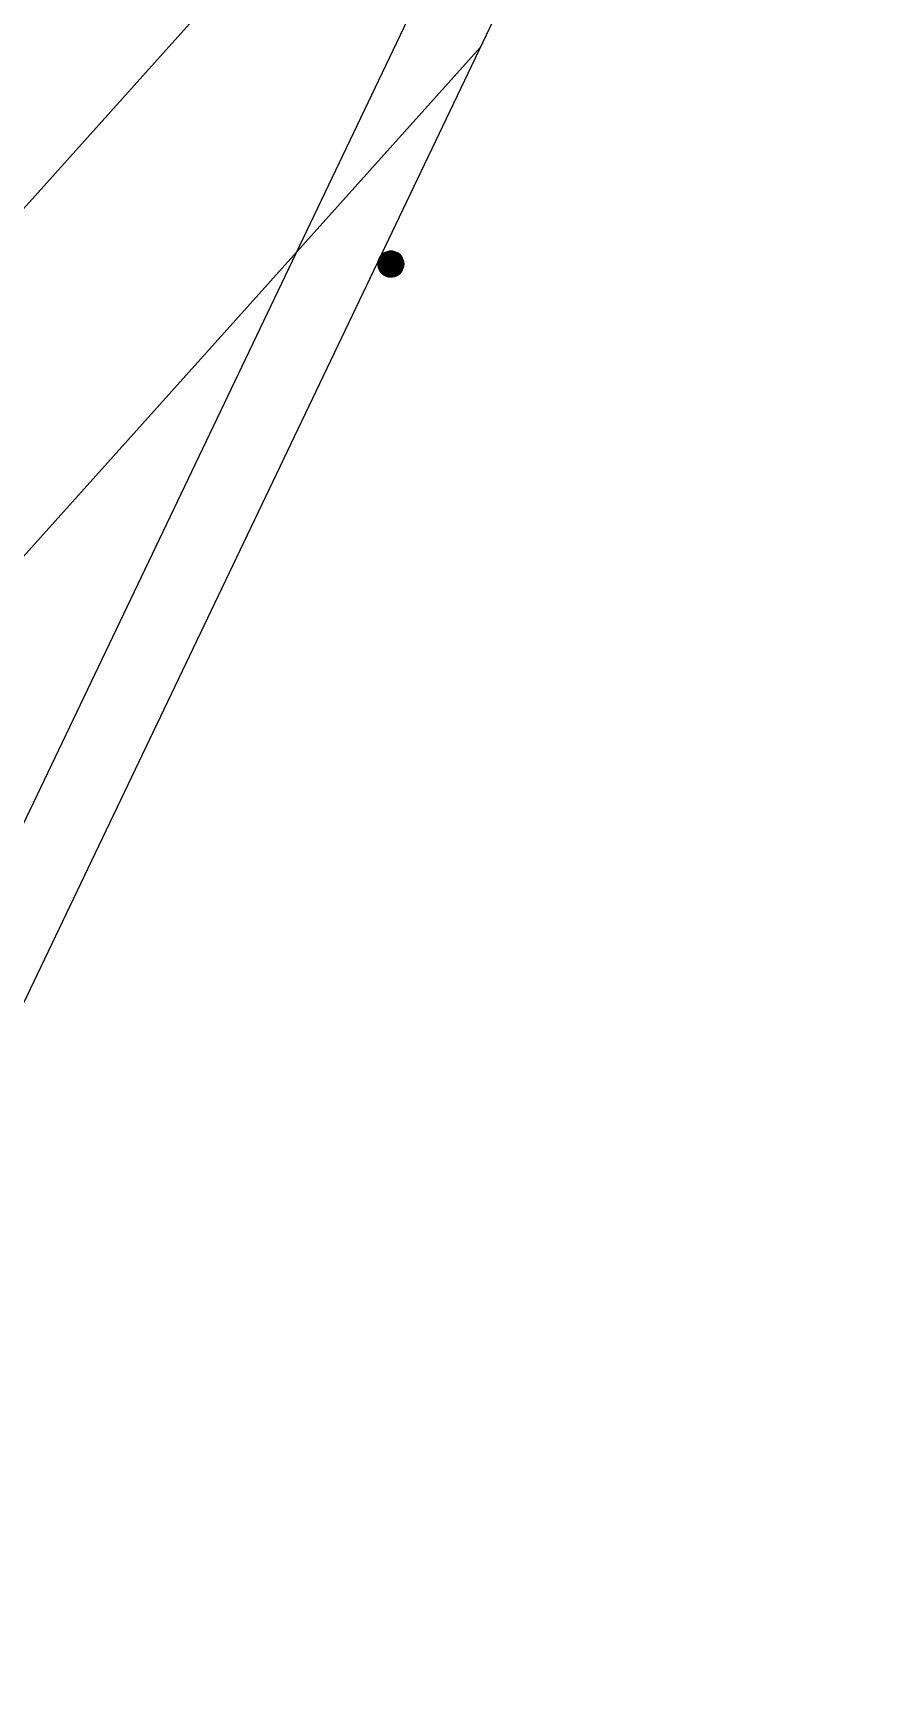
# Model space of a CAD drawing. Extents: x -1989 to 1557, y -2316 to 1157.
# Drawn here: x 1393.4 to 1556.6, y 673.3 to 992.8 of the extents above; entities that cross this region are included whole.
import ezdxf

# ---------------------------------------------------------------- set-up
doc = ezdxf.new("R2010")
doc.units = 0
doc.layers.get('0').update_dxf_attribs({"color": 13, "linetype": 'CONTINUOUS'})
for name, color, linetype in [('COLUMN', 5, 'CONTINUOUS'), ('DRAIN', 8, 'CONTINUOUS'), ('SITE', 250, 'CONTINUOUS')]:
    doc.layers.add(name, color=color, linetype=linetype)

# ---------------------------------------------------------------- blocks, each defined once
blk = doc.blocks.new('GROUP_1')
at = {"color": 7}
for p, q in [((1601.05, 3264.38), (1601.24, 3265.33)), ((1601.05, 3264.38, 190), (1601.24, 3265.33)), ((1601.05, 3264.38, 190), (1601.24, 3265.33, 190)), ((1601.23, 3265.29), (1601.16, 3265.11)), ((1601.3, 3265.46), (1601.23, 3265.29)), ((1601.24, 3265.33), (1601.47, 3265.76)), ((1601.24, 3265.33, 190), (1601.47, 3265.76)), ((1601.24, 3265.33, 190), (1601.47, 3265.76, 190)), ((1601.24, 3265.33), (1601.24, 3265.33, 190)), ((1601.39, 3265.62), (1601.3, 3265.46)), ((1601.49, 3265.78), (1601.39, 3265.62)), ((1601.47, 3265.76), (1601.78, 3266.14)), ((1601.47, 3265.76, 190), (1601.78, 3266.14)), ((1601.47, 3265.76, 190), (1601.78, 3266.14, 190)), ((1601.47, 3265.76), (1601.47, 3265.76, 190)), ((1601.6, 3265.93), (1601.49, 3265.78)), ((1601.72, 3266.08), (1601.6, 3265.93)), ((1601.85, 3266.21), (1601.72, 3266.08)), ((1601.78, 3266.14), (1602.16, 3266.45)), ((1601.78, 3266.14, 190), (1602.16, 3266.45)), ((1601.78, 3266.14, 190), (1602.16, 3266.45, 190)), ((1601.78, 3266.14), (1601.78, 3266.14, 190)), ((1601.99, 3266.33), (1601.85, 3266.21)), ((1602.14, 3266.44), (1601.99, 3266.33)), ((1602.3, 3266.54), (1602.14, 3266.44)), ((1602.16, 3266.45), (1602.6, 3266.68)), ((1602.16, 3266.45, 190), (1602.6, 3266.68)), ((1602.16, 3266.45, 190), (1602.6, 3266.68, 190)), ((1602.16, 3266.45), (1602.16, 3266.45, 190)), ((1602.47, 3266.63), (1602.3, 3266.54)), ((1602.64, 3266.7), (1602.47, 3266.63)), ((1602.6, 3266.68), (1603.55, 3266.88)), ((1602.6, 3266.68, 190), (1603.55, 3266.88)), ((1602.6, 3266.68, 190), (1603.55, 3266.88, 190)), ((1602.6, 3266.68), (1602.6, 3266.68, 190)), ((1602.82, 3266.76), (1602.64, 3266.7)), ((1603, 3266.81), (1602.82, 3266.76)), ((1603.18, 3266.85), (1603, 3266.81)), ((1603.37, 3266.87), (1603.18, 3266.85)), ((1603.55, 3266.88), (1603.37, 3266.87)), ((1603.74, 3266.87), (1603.55, 3266.88)), ((1603.55, 3266.88), (1604.51, 3266.68)), ((1603.55, 3266.88), (1603.55, 3266.88, 190)), ((1603.55, 3266.88, 190), (1604.51, 3266.68)), ((1603.55, 3266.88, 190), (1604.51, 3266.68, 190)), ((1603.93, 3266.85), (1603.74, 3266.87)), ((1604.11, 3266.81), (1603.93, 3266.85)), ((1604.29, 3266.76), (1604.11, 3266.81)), ((1604.47, 3266.7), (1604.29, 3266.76)), ((1604.64, 3266.63), (1604.47, 3266.7)), ((1604.51, 3266.68), (1604.94, 3266.45)), ((1604.51, 3266.68), (1604.51, 3266.68, 190)), ((1604.51, 3266.68, 190), (1604.94, 3266.45)), ((1604.51, 3266.68, 190), (1604.94, 3266.45, 190)), ((1604.8, 3266.54), (1604.64, 3266.63)), ((1604.96, 3266.44), (1604.8, 3266.54)), ((1604.94, 3266.45), (1605.32, 3266.14)), ((1604.94, 3266.45), (1604.94, 3266.45, 190)), ((1604.94, 3266.45, 190), (1605.32, 3266.14)), ((1604.94, 3266.45, 190), (1605.32, 3266.14, 190)), ((1605.11, 3266.33), (1604.96, 3266.44)), ((1605.25, 3266.21), (1605.11, 3266.33)), ((1605.39, 3266.08), (1605.25, 3266.21)), ((1605.32, 3266.14), (1605.63, 3265.76)), ((1605.32, 3266.14), (1605.32, 3266.14, 190)), ((1605.32, 3266.14, 190), (1605.63, 3265.76)), ((1605.32, 3266.14, 190), (1605.63, 3265.76, 190)), ((1605.51, 3265.93), (1605.39, 3266.08)), ((1605.62, 3265.78), (1605.51, 3265.93)), ((1605.72, 3265.62), (1605.62, 3265.78)), ((1605.63, 3265.76), (1605.86, 3265.33)), ((1605.63, 3265.76), (1605.63, 3265.76, 190)), ((1605.63, 3265.76, 190), (1605.86, 3265.33)), ((1605.63, 3265.76, 190), (1605.86, 3265.33, 190)), ((1605.81, 3265.46), (1605.72, 3265.62)), ((1605.88, 3265.29), (1605.81, 3265.46)), ((1605.86, 3265.33), (1606.05, 3264.38)), ((1605.86, 3265.33), (1605.86, 3265.33, 190)), ((1605.86, 3265.33, 190), (1606.05, 3264.38)), ((1605.86, 3265.33, 190), (1606.05, 3264.38, 190)), ((1605.94, 3265.11), (1605.88, 3265.29)), ((1601.06, 3264.56), (1601.05, 3264.38)), ((1601.05, 3264.38), (1601.06, 3264.19)), ((1601.24, 3263.42), (1601.05, 3264.38)), ((1601.24, 3263.42, 190), (1601.05, 3264.38)), ((1601.05, 3264.38), (1601.05, 3264.38, 190)), ((1601.24, 3263.42, 190), (1601.05, 3264.38, 190)), ((1601.08, 3264.75), (1601.06, 3264.56)), ((1601.06, 3264.19), (1601.08, 3264)), ((1601.12, 3264.93), (1601.08, 3264.75)), ((1601.08, 3264), (1601.12, 3263.82)), ((1601.16, 3265.11), (1601.12, 3264.93)), ((1601.12, 3263.82), (1601.16, 3263.64)), ((1601.16, 3263.64), (1601.23, 3263.46)), ((1601.23, 3263.46), (1601.3, 3263.29)), ((1601.47, 3262.99), (1601.24, 3263.42)), ((1601.47, 3262.99, 190), (1601.24, 3263.42)), ((1601.24, 3263.42), (1601.24, 3263.42, 190)), ((1601.47, 3262.99, 190), (1601.24, 3263.42, 190)), ((1601.3, 3263.29), (1601.39, 3263.12)), ((1601.39, 3263.12), (1601.49, 3262.97)), ((1601.78, 3262.61), (1601.47, 3262.99)), ((1601.78, 3262.61, 190), (1601.47, 3262.99)), ((1601.47, 3262.99), (1601.47, 3262.99, 190)), ((1601.78, 3262.61, 190), (1601.47, 3262.99, 190)), ((1601.49, 3262.97), (1601.6, 3262.82)), ((1601.6, 3262.82), (1601.72, 3262.67)), ((1601.72, 3262.67), (1601.85, 3262.54)), ((1602.16, 3262.3), (1601.78, 3262.61)), ((1601.78, 3262.61), (1601.78, 3262.61, 190)), ((1602.16, 3262.3, 190), (1601.78, 3262.61)), ((1602.16, 3262.3, 190), (1601.78, 3262.61, 190)), ((1601.85, 3262.54), (1601.99, 3262.42)), ((1601.99, 3262.42), (1602.14, 3262.31)), ((1602.14, 3262.31), (1602.3, 3262.21)), ((1602.6, 3262.07), (1602.16, 3262.3)), ((1602.6, 3262.07, 190), (1602.16, 3262.3)), ((1602.16, 3262.3), (1602.16, 3262.3, 190)), ((1602.6, 3262.07, 190), (1602.16, 3262.3, 190)), ((1602.3, 3262.21), (1602.47, 3262.12)), ((1602.47, 3262.12), (1602.64, 3262.05)), ((1603.55, 3261.88), (1602.6, 3262.07)), ((1603.55, 3261.88, 190), (1602.6, 3262.07)), ((1602.6, 3262.07), (1602.6, 3262.07, 190)), ((1603.55, 3261.88, 190), (1602.6, 3262.07, 190)), ((1602.64, 3262.05), (1602.82, 3261.99)), ((1604.51, 3262.07), (1603.55, 3261.88)), ((1604.51, 3262.07, 190), (1603.55, 3261.88)), ((1604.51, 3262.07, 190), (1603.55, 3261.88, 190)), ((1604.29, 3261.99), (1604.47, 3262.05)), ((1604.47, 3262.05), (1604.64, 3262.12)), ((1604.94, 3262.3), (1604.51, 3262.07)), ((1604.94, 3262.3, 190), (1604.51, 3262.07)), ((1604.94, 3262.3, 190), (1604.51, 3262.07, 190)), ((1604.51, 3262.07), (1604.51, 3262.07, 190)), ((1604.64, 3262.12), (1604.8, 3262.21)), ((1604.8, 3262.21), (1604.96, 3262.31)), ((1605.32, 3262.61), (1604.94, 3262.3)), ((1605.32, 3262.61, 190), (1604.94, 3262.3)), ((1605.32, 3262.61, 190), (1604.94, 3262.3, 190)), ((1604.94, 3262.3), (1604.94, 3262.3, 190)), ((1604.96, 3262.31), (1605.11, 3262.42)), ((1605.11, 3262.42), (1605.25, 3262.54)), ((1605.25, 3262.54), (1605.39, 3262.67)), ((1605.63, 3262.99), (1605.32, 3262.61)), ((1605.63, 3262.99, 190), (1605.32, 3262.61)), ((1605.63, 3262.99, 190), (1605.32, 3262.61, 190)), ((1605.32, 3262.61), (1605.32, 3262.61, 190)), ((1605.39, 3262.67), (1605.51, 3262.82)), ((1605.51, 3262.82), (1605.62, 3262.97)), ((1605.62, 3262.97), (1605.72, 3263.12)), ((1605.86, 3263.42), (1605.63, 3262.99)), ((1605.86, 3263.42, 190), (1605.63, 3262.99)), ((1605.86, 3263.42, 190), (1605.63, 3262.99, 190)), ((1605.63, 3262.99), (1605.63, 3262.99, 190)), ((1605.72, 3263.12), (1605.81, 3263.29)), ((1605.81, 3263.29), (1605.88, 3263.46)), ((1606.05, 3264.38), (1605.86, 3263.42)), ((1606.05, 3264.38, 190), (1605.86, 3263.42)), ((1606.05, 3264.38, 190), (1605.86, 3263.42, 190)), ((1605.86, 3263.42), (1605.86, 3263.42, 190)), ((1605.88, 3263.46), (1605.94, 3263.64)), ((1605.99, 3264.93), (1605.94, 3265.11)), ((1605.94, 3263.64), (1605.99, 3263.82)), ((1606.02, 3264.75), (1605.99, 3264.93)), ((1605.99, 3263.82), (1606.02, 3264)), ((1606.05, 3264.56), (1606.02, 3264.75)), ((1606.02, 3264), (1606.05, 3264.19)), ((1606.05, 3264.38), (1606.05, 3264.56)), ((1606.05, 3264.19), (1606.05, 3264.38)), ((1606.05, 3264.38), (1606.05, 3264.38, 190)), ((1602.82, 3261.99), (1603, 3261.94)), ((1603, 3261.94), (1603.18, 3261.9)), ((1603.18, 3261.9), (1603.37, 3261.88)), ((1603.37, 3261.88), (1603.55, 3261.88)), ((1603.55, 3261.88), (1603.74, 3261.88)), ((1603.55, 3261.88), (1603.55, 3261.88, 190)), ((1603.74, 3261.88), (1603.93, 3261.9)), ((1603.93, 3261.9), (1604.11, 3261.94)), ((1604.11, 3261.94), (1604.29, 3261.99))]:
    blk.add_line(p, q, dxfattribs=at)
at = {"layer": 'COLUMN', "color": 7}
blk.add_polyline3d([(1606.05, 3264.38, 0), (1605.97, 3265, 0), (1605.74, 3265.58, 0), (1605.38, 3266.09, 0), (1604.89, 3266.49, 0), (1604.33, 3266.75, 0), (1603.71, 3266.87, 0), (1603.08, 3266.83, 0), (1602.49, 3266.64, 0), (1601.96, 3266.3, 0), (1601.53, 3265.84, 0), (1601.23, 3265.3, 0), (1601.07, 3264.69, 0), (1601.07, 3264.06, 0), (1601.23, 3263.45, 0), (1601.53, 3262.91, 0), (1601.96, 3262.45, 0), (1602.49, 3262.11, 0), (1603.08, 3261.92, 0), (1603.71, 3261.88, 0), (1604.33, 3262, 0), (1604.89, 3262.26, 0), (1605.38, 3262.66, 0), (1605.74, 3263.17, 0), (1605.97, 3263.75, 0), (1606.05, 3264.38, 0)], close=True, dxfattribs=at)
at = {"layer": 'DRAIN', "color": 7}
for points in [[(65.87, 1641.29, 0), (1689.79, 3450.49, 0)], [(65.87, 1573.92, 0), (1620.83, 3306.29, 0)]]:
    blk.add_polyline3d(points, dxfattribs=at)
at = {"layer": 'SITE', "color": 7}
for points in [[(1683.97, 3473.09, 0), (36.01, 27.35, 0)], [(1697.51, 3466.62, 0), (49.55, 20.88, 0)]]:
    blk.add_polyline3d(points, dxfattribs=at)
at = {"layer": 'COLUMN', "color": 7}
mesh = blk.add_polyface(dxfattribs=at)
corners = [(1601.06, 3264.19), (1601.06, 3264.56), (1601.05, 3264.38), (1601.08, 3264), (1601.08, 3264.75), (1601.12, 3263.82), (1601.12, 3264.93), (1601.16, 3263.64), (1601.16, 3265.11), (1601.23, 3263.46), (1601.23, 3265.29), (1601.3, 3263.29), (1601.3, 3265.46), (1601.39, 3263.12), (1601.39, 3265.62), (1601.49, 3262.97), (1601.49, 3265.78), (1601.6, 3262.82), (1601.6, 3265.93), (1601.72, 3262.67), (1601.72, 3266.08), (1601.85, 3262.54), (1601.85, 3266.21), (1601.99, 3262.42), (1601.99, 3266.33), (1602.14, 3262.31), (1602.14, 3266.44), (1602.3, 3262.21), (1602.3, 3266.54), (1602.47, 3262.12), (1602.47, 3266.63), (1602.64, 3262.05), (1602.64, 3266.7), (1602.82, 3261.99), (1602.82, 3266.76), (1603, 3261.94), (1603, 3266.81), (1603.18, 3261.9), (1603.18, 3266.85), (1603.37, 3261.88), (1603.37, 3266.87), (1603.55, 3261.88), (1603.55, 3266.88), (1603.74, 3261.88), (1603.74, 3266.87), (1603.93, 3261.9), (1603.93, 3266.85), (1604.11, 3261.94), (1604.11, 3266.81), (1604.29, 3261.99), (1604.29, 3266.76), (1604.47, 3262.05), (1604.47, 3266.7), (1604.64, 3262.12), (1604.64, 3266.63), (1604.8, 3262.21), (1604.8, 3266.54), (1604.96, 3262.31), (1604.96, 3266.44), (1605.11, 3262.42), (1605.11, 3266.33), (1605.25, 3262.54), (1605.25, 3266.21), (1605.39, 3262.67), (1605.39, 3266.08), (1605.51, 3262.82), (1605.51, 3265.93), (1605.62, 3262.97), (1605.62, 3265.78), (1605.72, 3263.12), (1605.72, 3265.62), (1605.81, 3263.29), (1605.81, 3265.46), (1605.88, 3263.46), (1605.88, 3265.29), (1605.94, 3263.64), (1605.94, 3265.11), (1605.99, 3263.82), (1605.99, 3264.93), (1606.02, 3264), (1606.02, 3264.75), (1606.05, 3264.19), (1606.05, 3264.56), (1606.05, 3264.38)]
mesh.append_faces([[corners[k] for k in face] for face in [(0, 1, 2), (82, 81, 83)]], dxfattribs={"vtx0": -1, "color": 7})
mesh.append_faces([[corners[k] for k in face] for face in [(1, 3, 4), (4, 5, 6), (6, 7, 8), (8, 9, 10), (10, 11, 12), (12, 13, 14), (14, 15, 16), (16, 17, 18), (18, 19, 20), (20, 21, 22), (22, 23, 24), (24, 25, 26), (26, 27, 28), (28, 29, 30), (30, 31, 32), (32, 33, 34), (34, 35, 36), (36, 37, 38), (38, 39, 40), (40, 41, 42), (42, 43, 44), (44, 45, 46), (46, 47, 48), (48, 49, 50), (50, 51, 52), (52, 53, 54), (54, 55, 56), (56, 57, 58), (58, 59, 60), (60, 61, 62), (62, 63, 64), (64, 65, 66), (66, 67, 68), (68, 69, 70), (70, 71, 72), (72, 73, 74), (74, 75, 76), (76, 77, 78), (78, 79, 80), (80, 81, 82)]], dxfattribs={"vtx0": -1, "vtx1": -1, "color": 7})
mesh.append_faces([[corners[k] for k in face] for face in [(1, 0, 3), (4, 3, 5), (6, 5, 7), (8, 7, 9), (10, 9, 11), (12, 11, 13), (14, 13, 15), (16, 15, 17), (18, 17, 19), (20, 19, 21), (22, 21, 23), (24, 23, 25), (26, 25, 27), (28, 27, 29), (30, 29, 31), (32, 31, 33), (34, 33, 35), (36, 35, 37), (38, 37, 39), (40, 39, 41), (42, 41, 43), (44, 43, 45), (46, 45, 47), (48, 47, 49), (50, 49, 51), (52, 51, 53), (54, 53, 55), (56, 55, 57), (58, 57, 59), (60, 59, 61), (62, 61, 63), (64, 63, 65), (66, 65, 67), (68, 67, 69), (70, 69, 71), (72, 71, 73), (74, 73, 75), (76, 75, 77), (78, 77, 79), (80, 79, 81)]], dxfattribs={"vtx0": -1, "vtx2": -1, "color": 7})
mesh = blk.add_polyface(dxfattribs=at)
corners = [(1601.24, 3265.33), (1601.24, 3263.42), (1601.05, 3264.38), (1601.47, 3265.76), (1601.47, 3262.99), (1601.78, 3266.14), (1601.78, 3262.61), (1602.16, 3266.45), (1602.16, 3262.3), (1602.6, 3266.68), (1602.6, 3262.07), (1603.55, 3266.88), (1603.55, 3261.88), (1604.51, 3266.68), (1604.51, 3262.07), (1604.94, 3266.45), (1604.94, 3262.3), (1605.32, 3266.14), (1605.32, 3262.61), (1605.63, 3265.76), (1605.63, 3262.99), (1605.86, 3265.33), (1605.86, 3263.42), (1606.05, 3264.38)]
mesh.append_faces([[corners[k] for k in face] for face in [(0, 1, 2), (22, 21, 23)]], dxfattribs={"vtx0": -1, "color": 7})
mesh.append_faces([[corners[k] for k in face] for face in [(1, 3, 4), (4, 5, 6), (6, 7, 8), (8, 9, 10), (10, 11, 12), (12, 13, 14), (14, 15, 16), (16, 17, 18), (18, 19, 20), (20, 21, 22)]], dxfattribs={"vtx0": -1, "vtx1": -1, "color": 7})
mesh.append_faces([[corners[k] for k in face] for face in [(1, 0, 3), (4, 3, 5), (6, 5, 7), (8, 7, 9), (10, 9, 11), (12, 11, 13), (14, 13, 15), (16, 15, 17), (18, 17, 19), (20, 19, 21)]], dxfattribs={"vtx0": -1, "vtx2": -1, "color": 7})
mesh = blk.add_polyface(dxfattribs=at)
corners = [(1601.24, 3263.42, 190), (1601.24, 3265.33, 190), (1601.05, 3264.38, 190), (1601.47, 3262.99, 190), (1601.47, 3265.76, 190), (1601.78, 3262.61, 190), (1601.78, 3266.14, 190), (1602.16, 3262.3, 190), (1602.16, 3266.45, 190), (1602.6, 3262.07, 190), (1602.6, 3266.68, 190), (1603.55, 3261.88, 190), (1603.55, 3266.88, 190), (1604.51, 3262.07, 190), (1604.51, 3266.68, 190), (1604.94, 3262.3, 190), (1604.94, 3266.45, 190), (1605.32, 3262.61, 190), (1605.32, 3266.14, 190), (1605.63, 3262.99, 190), (1605.63, 3265.76, 190), (1605.86, 3263.42, 190), (1605.86, 3265.33, 190), (1606.05, 3264.38, 190)]
mesh.append_faces([[corners[k] for k in face] for face in [(0, 1, 2), (22, 21, 23)]], dxfattribs={"vtx0": -1, "color": 7})
mesh.append_faces([[corners[k] for k in face] for face in [(1, 3, 4), (4, 5, 6), (6, 7, 8), (8, 9, 10), (10, 11, 12), (12, 13, 14), (14, 15, 16), (16, 17, 18), (18, 19, 20), (20, 21, 22)]], dxfattribs={"vtx0": -1, "vtx1": -1, "color": 7})
mesh.append_faces([[corners[k] for k in face] for face in [(1, 0, 3), (4, 3, 5), (6, 5, 7), (8, 7, 9), (10, 9, 11), (12, 11, 13), (14, 13, 15), (16, 15, 17), (18, 17, 19), (20, 19, 21)]], dxfattribs={"vtx0": -1, "vtx2": -1, "color": 7})
mesh = blk.add_polyface(dxfattribs=at)
corners = [(1601.24, 3265.33), (1601.05, 3264.38), (1601.05, 3264.38, 190)]
mesh.append_faces([[corners[k] for k in face] for face in [(0, 1, 2)]], dxfattribs={"color": 7})
mesh = blk.add_polyface(dxfattribs=at)
corners = [(1601.24, 3265.33), (1601.05, 3264.38, 190), (1601.24, 3265.33, 190)]
mesh.append_faces([[corners[k] for k in face] for face in [(0, 1, 2)]], dxfattribs={"color": 7})
mesh = blk.add_polyface(dxfattribs=at)
corners = [(1601.47, 3265.76), (1601.24, 3265.33), (1601.24, 3265.33, 190)]
mesh.append_faces([[corners[k] for k in face] for face in [(0, 1, 2)]], dxfattribs={"color": 7})
mesh = blk.add_polyface(dxfattribs=at)
corners = [(1601.47, 3265.76), (1601.24, 3265.33, 190), (1601.47, 3265.76, 190)]
mesh.append_faces([[corners[k] for k in face] for face in [(0, 1, 2)]], dxfattribs={"color": 7})
mesh = blk.add_polyface(dxfattribs=at)
corners = [(1601.78, 3266.14), (1601.47, 3265.76), (1601.47, 3265.76, 190)]
mesh.append_faces([[corners[k] for k in face] for face in [(0, 1, 2)]], dxfattribs={"color": 7})
mesh = blk.add_polyface(dxfattribs=at)
corners = [(1601.78, 3266.14), (1601.47, 3265.76, 190), (1601.78, 3266.14, 190)]
mesh.append_faces([[corners[k] for k in face] for face in [(0, 1, 2)]], dxfattribs={"color": 7})
mesh = blk.add_polyface(dxfattribs=at)
corners = [(1601.78, 3266.14, 190), (1602.16, 3266.45), (1601.78, 3266.14)]
mesh.append_faces([[corners[k] for k in face] for face in [(0, 1, 2)]], dxfattribs={"color": 7})
mesh = blk.add_polyface(dxfattribs=at)
corners = [(1602.16, 3266.45, 190), (1602.16, 3266.45), (1601.78, 3266.14, 190)]
mesh.append_faces([[corners[k] for k in face] for face in [(0, 1, 2)]], dxfattribs={"color": 7})
mesh = blk.add_polyface(dxfattribs=at)
corners = [(1602.16, 3266.45, 190), (1602.6, 3266.68), (1602.16, 3266.45)]
mesh.append_faces([[corners[k] for k in face] for face in [(0, 1, 2)]], dxfattribs={"color": 7})
mesh = blk.add_polyface(dxfattribs=at)
corners = [(1602.6, 3266.68, 190), (1602.6, 3266.68), (1602.16, 3266.45, 190)]
mesh.append_faces([[corners[k] for k in face] for face in [(0, 1, 2)]], dxfattribs={"color": 7})
mesh = blk.add_polyface(dxfattribs=at)
corners = [(1602.6, 3266.68, 190), (1603.55, 3266.88), (1602.6, 3266.68)]
mesh.append_faces([[corners[k] for k in face] for face in [(0, 1, 2)]], dxfattribs={"color": 7})
mesh = blk.add_polyface(dxfattribs=at)
corners = [(1603.55, 3266.88, 190), (1603.55, 3266.88), (1602.6, 3266.68, 190)]
mesh.append_faces([[corners[k] for k in face] for face in [(0, 1, 2)]], dxfattribs={"color": 7})
mesh = blk.add_polyface(dxfattribs=at)
corners = [(1603.55, 3266.88, 190), (1604.51, 3266.68), (1603.55, 3266.88)]
mesh.append_faces([[corners[k] for k in face] for face in [(0, 1, 2)]], dxfattribs={"color": 7})
mesh = blk.add_polyface(dxfattribs=at)
corners = [(1604.51, 3266.68, 190), (1604.51, 3266.68), (1603.55, 3266.88, 190)]
mesh.append_faces([[corners[k] for k in face] for face in [(0, 1, 2)]], dxfattribs={"color": 7})
mesh = blk.add_polyface(dxfattribs=at)
corners = [(1604.51, 3266.68, 190), (1604.94, 3266.45), (1604.51, 3266.68)]
mesh.append_faces([[corners[k] for k in face] for face in [(0, 1, 2)]], dxfattribs={"color": 7})
mesh = blk.add_polyface(dxfattribs=at)
corners = [(1604.94, 3266.45, 190), (1604.94, 3266.45), (1604.51, 3266.68, 190)]
mesh.append_faces([[corners[k] for k in face] for face in [(0, 1, 2)]], dxfattribs={"color": 7})
mesh = blk.add_polyface(dxfattribs=at)
corners = [(1604.94, 3266.45, 190), (1605.32, 3266.14), (1604.94, 3266.45)]
mesh.append_faces([[corners[k] for k in face] for face in [(0, 1, 2)]], dxfattribs={"color": 7})
mesh = blk.add_polyface(dxfattribs=at)
corners = [(1605.32, 3266.14, 190), (1605.32, 3266.14), (1604.94, 3266.45, 190)]
mesh.append_faces([[corners[k] for k in face] for face in [(0, 1, 2)]], dxfattribs={"color": 7})
mesh = blk.add_polyface(dxfattribs=at)
corners = [(1605.32, 3266.14, 190), (1605.63, 3265.76), (1605.32, 3266.14)]
mesh.append_faces([[corners[k] for k in face] for face in [(0, 1, 2)]], dxfattribs={"color": 7})
mesh = blk.add_polyface(dxfattribs=at)
corners = [(1605.32, 3266.14, 190), (1605.63, 3265.76, 190), (1605.63, 3265.76)]
mesh.append_faces([[corners[k] for k in face] for face in [(0, 1, 2)]], dxfattribs={"color": 7})
mesh = blk.add_polyface(dxfattribs=at)
corners = [(1605.63, 3265.76, 190), (1605.86, 3265.33), (1605.63, 3265.76)]
mesh.append_faces([[corners[k] for k in face] for face in [(0, 1, 2)]], dxfattribs={"color": 7})
mesh = blk.add_polyface(dxfattribs=at)
corners = [(1605.63, 3265.76, 190), (1605.86, 3265.33, 190), (1605.86, 3265.33)]
mesh.append_faces([[corners[k] for k in face] for face in [(0, 1, 2)]], dxfattribs={"color": 7})
mesh = blk.add_polyface(dxfattribs=at)
corners = [(1605.86, 3265.33, 190), (1606.05, 3264.38), (1605.86, 3265.33)]
mesh.append_faces([[corners[k] for k in face] for face in [(0, 1, 2)]], dxfattribs={"color": 7})
mesh = blk.add_polyface(dxfattribs=at)
corners = [(1605.86, 3265.33, 190), (1606.05, 3264.38, 190), (1606.05, 3264.38)]
mesh.append_faces([[corners[k] for k in face] for face in [(0, 1, 2)]], dxfattribs={"color": 7})
mesh = blk.add_polyface(dxfattribs=at)
corners = [(1601.05, 3264.38), (1601.24, 3263.42), (1601.24, 3263.42, 190)]
mesh.append_faces([[corners[k] for k in face] for face in [(0, 1, 2)]], dxfattribs={"color": 7})
mesh = blk.add_polyface(dxfattribs=at)
corners = [(1601.05, 3264.38), (1601.24, 3263.42, 190), (1601.05, 3264.38, 190)]
mesh.append_faces([[corners[k] for k in face] for face in [(0, 1, 2)]], dxfattribs={"color": 7})
mesh = blk.add_polyface(dxfattribs=at)
corners = [(1601.24, 3263.42), (1601.47, 3262.99), (1601.47, 3262.99, 190)]
mesh.append_faces([[corners[k] for k in face] for face in [(0, 1, 2)]], dxfattribs={"color": 7})
mesh = blk.add_polyface(dxfattribs=at)
corners = [(1601.24, 3263.42), (1601.47, 3262.99, 190), (1601.24, 3263.42, 190)]
mesh.append_faces([[corners[k] for k in face] for face in [(0, 1, 2)]], dxfattribs={"color": 7})
mesh = blk.add_polyface(dxfattribs=at)
corners = [(1601.47, 3262.99), (1601.78, 3262.61), (1601.78, 3262.61, 190)]
mesh.append_faces([[corners[k] for k in face] for face in [(0, 1, 2)]], dxfattribs={"color": 7})
mesh = blk.add_polyface(dxfattribs=at)
corners = [(1601.47, 3262.99), (1601.78, 3262.61, 190), (1601.47, 3262.99, 190)]
mesh.append_faces([[corners[k] for k in face] for face in [(0, 1, 2)]], dxfattribs={"color": 7})
mesh = blk.add_polyface(dxfattribs=at)
corners = [(1602.16, 3262.3, 190), (1601.78, 3262.61), (1602.16, 3262.3)]
mesh.append_faces([[corners[k] for k in face] for face in [(0, 1, 2)]], dxfattribs={"color": 7})
mesh = blk.add_polyface(dxfattribs=at)
corners = [(1601.78, 3262.61, 190), (1601.78, 3262.61), (1602.16, 3262.3, 190)]
mesh.append_faces([[corners[k] for k in face] for face in [(0, 1, 2)]], dxfattribs={"color": 7})
mesh = blk.add_polyface(dxfattribs=at)
corners = [(1602.6, 3262.07, 190), (1602.16, 3262.3), (1602.6, 3262.07)]
mesh.append_faces([[corners[k] for k in face] for face in [(0, 1, 2)]], dxfattribs={"color": 7})
mesh = blk.add_polyface(dxfattribs=at)
corners = [(1602.16, 3262.3, 190), (1602.16, 3262.3), (1602.6, 3262.07, 190)]
mesh.append_faces([[corners[k] for k in face] for face in [(0, 1, 2)]], dxfattribs={"color": 7})
mesh = blk.add_polyface(dxfattribs=at)
corners = [(1603.55, 3261.88, 190), (1602.6, 3262.07), (1603.55, 3261.88)]
mesh.append_faces([[corners[k] for k in face] for face in [(0, 1, 2)]], dxfattribs={"color": 7})
mesh = blk.add_polyface(dxfattribs=at)
corners = [(1602.6, 3262.07, 190), (1602.6, 3262.07), (1603.55, 3261.88, 190)]
mesh.append_faces([[corners[k] for k in face] for face in [(0, 1, 2)]], dxfattribs={"color": 7})
mesh = blk.add_polyface(dxfattribs=at)
corners = [(1604.51, 3262.07, 190), (1603.55, 3261.88), (1604.51, 3262.07)]
mesh.append_faces([[corners[k] for k in face] for face in [(0, 1, 2)]], dxfattribs={"color": 7})
mesh = blk.add_polyface(dxfattribs=at)
corners = [(1603.55, 3261.88, 190), (1603.55, 3261.88), (1604.51, 3262.07, 190)]
mesh.append_faces([[corners[k] for k in face] for face in [(0, 1, 2)]], dxfattribs={"color": 7})
mesh = blk.add_polyface(dxfattribs=at)
corners = [(1604.94, 3262.3, 190), (1604.51, 3262.07), (1604.94, 3262.3)]
mesh.append_faces([[corners[k] for k in face] for face in [(0, 1, 2)]], dxfattribs={"color": 7})
mesh = blk.add_polyface(dxfattribs=at)
corners = [(1604.51, 3262.07, 190), (1604.51, 3262.07), (1604.94, 3262.3, 190)]
mesh.append_faces([[corners[k] for k in face] for face in [(0, 1, 2)]], dxfattribs={"color": 7})
mesh = blk.add_polyface(dxfattribs=at)
corners = [(1605.32, 3262.61, 190), (1604.94, 3262.3), (1605.32, 3262.61)]
mesh.append_faces([[corners[k] for k in face] for face in [(0, 1, 2)]], dxfattribs={"color": 7})
mesh = blk.add_polyface(dxfattribs=at)
corners = [(1604.94, 3262.3, 190), (1604.94, 3262.3), (1605.32, 3262.61, 190)]
mesh.append_faces([[corners[k] for k in face] for face in [(0, 1, 2)]], dxfattribs={"color": 7})
mesh = blk.add_polyface(dxfattribs=at)
corners = [(1605.63, 3262.99, 190), (1605.32, 3262.61), (1605.63, 3262.99)]
mesh.append_faces([[corners[k] for k in face] for face in [(0, 1, 2)]], dxfattribs={"color": 7})
mesh = blk.add_polyface(dxfattribs=at)
corners = [(1605.63, 3262.99, 190), (1605.32, 3262.61, 190), (1605.32, 3262.61)]
mesh.append_faces([[corners[k] for k in face] for face in [(0, 1, 2)]], dxfattribs={"color": 7})
mesh = blk.add_polyface(dxfattribs=at)
corners = [(1605.86, 3263.42, 190), (1605.63, 3262.99), (1605.86, 3263.42)]
mesh.append_faces([[corners[k] for k in face] for face in [(0, 1, 2)]], dxfattribs={"color": 7})
mesh = blk.add_polyface(dxfattribs=at)
corners = [(1605.86, 3263.42, 190), (1605.63, 3262.99, 190), (1605.63, 3262.99)]
mesh.append_faces([[corners[k] for k in face] for face in [(0, 1, 2)]], dxfattribs={"color": 7})
mesh = blk.add_polyface(dxfattribs=at)
corners = [(1606.05, 3264.38, 190), (1605.86, 3263.42), (1606.05, 3264.38)]
mesh.append_faces([[corners[k] for k in face] for face in [(0, 1, 2)]], dxfattribs={"color": 7})
mesh = blk.add_polyface(dxfattribs=at)
corners = [(1606.05, 3264.38, 190), (1605.86, 3263.42, 190), (1605.86, 3263.42)]
mesh.append_faces([[corners[k] for k in face] for face in [(0, 1, 2)]], dxfattribs={"color": 7})

msp = doc.modelspace()

# ---------------------------------------------------------------- block references
at = {"color": 7}
msp.add_blockref('GROUP_1', (-140.87, -2316.29), dxfattribs=at)

doc.saveas('drawing.dxf')
